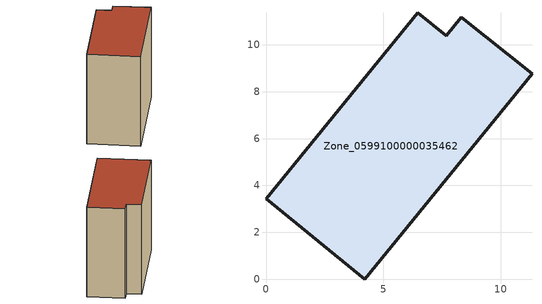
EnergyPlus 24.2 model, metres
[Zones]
Zone_0599100000035462
 floor ground (C_G): 0,3.44 6.47,11.36 7.67,10.38 8.31,11.16 11.33,8.75 4.2,0 z0
 wall outside (C_F): 6.47,11.36 0,3.44 4.2,0 11.33,8.75 8.31,11.16 7.67,10.38 6.47,11.36 z0:9.91
 roof outside (C_R): 11.33,8.75 8.31,11.16 7.67,10.38 6.47,11.36 0,3.44 4.2,0 z9.91
[BUILDING]
Pand.0599100000035462: North Axis=0; Terrain=City; Loads Convergence Tolerance Value=0.04; Temperature Convergence Tolerance Value=0.4; Solar Distribution=FullExterior; Maximum Number of Warmup Days=25; Minimum Number of Warmup Days=1
[Site:Location]
Rotterdam.The.Hague.AP_ZH_NLD Design_Conditions: Latitude=51.96; Longitude=4.45; Time Zone=1; Elevation=-4.5
[SITE:GROUNDTEMPERATURE:BUILDINGSURFACE]
18, 18, 18, 18, 18, 18, 18, 18, 18, 18, 18, 18
[MATERIAL] Thermal Absorptance=0.9; Solar Absorptance=0.7; Visible Absorptance=0.7
Name | Roughness | Thickness | Conductivity | Density | Specific Heat
G.TI.1946 | MediumSmooth | 0.15 | 1 | 540 | 1210
F.TI.1946 | Rough | 0.3 | 0.857143 | 1920 | 840
R.TI.1946 | MediumRough | 0.2 | 0.1 | 1500 | 1000
[CONSTRUCTION]
C_G: G.TI.1946
C_F: F.TI.1946
C_R: R.TI.1946
[ZONE]
Zone_0599100000035462: Type=1; Multiplier=1; Ceiling Height=Autocalculate; Volume=Autocalculate; Floor Area=autocalculate; Part of Total Floor Area=Yes
[ZONEINFILTRATION:DESIGNFLOWRATE]
Infil_Zone_0599100000035462: Zone or ZoneList or Space or SpaceList=Zone_0599100000035462; Schedule=AlwaysOn; Design Flow Rate Calculation Method=Flow/Area; Flow Rate per Floor Area=0.003; Constant Term Coefficient=1; Temperature Term Coefficient=0; Velocity Term Coefficient=0; Velocity Squared Term Coefficient=0
[HVACTEMPLATE:ZONE:IDEALLOADSAIRSYSTEM]
Zone_0599100000035462: Maximum Heating Supply Air Temperature=50; Minimum Cooling Supply Air Temperature=13; Maximum Heating Supply Air Humidity Ratio=0.0156; Minimum Cooling Supply Air Humidity Ratio=0.0077; Heating Limit=NoLimit; Cooling Limit=NoLimit; Dehumidification Control Type=ConstantSensibleHeatRatio; Cooling Sensible Heat Ratio=0.7; Dehumidification Setpoint=60; Humidification Control Type=None; Humidification Setpoint=30; Outdoor Air Method=None; Outdoor Air Flow Rate per Person=0.00944; Outdoor Air Flow Rate per Zone Floor Area=0; Outdoor Air Flow Rate per Zone=0; Demand Controlled Ventilation Type=None; Outdoor Air Economizer Type=NoEconomizer; Heat Recovery Type=None; Sensible Heat Recovery Effectiveness=0.7; Latent Heat Recovery Effectiveness=0.65
[ZONECONTROL:THERMOSTAT]
ThermostatControl_Zone_0599100000035462: Zone or ZoneList=Zone_0599100000035462; Control Type Schedule=DualSetpointControlType; Control 1=Thermostat_Zone_0599100000035462; Temperature Difference Between Cutout And Setpoint=0
[THERMOSTATSETPOINT:DUALSETPOINT]
Thermostat_Zone_0599100000035462: Heating Setpoint Temperature Schedule=HeatingSetpoint_Zone_0599100000035462; Cooling Setpoint Temperature Schedule=CoolingSetpoint_Zone_0599100000035462
[SCHEDULE:COMPACT]
HeatingSetpoint_Zone_0599100000035462: Through: 12/31, For: AllDays, Until: 24:00, 21
CoolingSetpoint_Zone_0599100000035462: Through: 12/31, For: AllDays, Until: 24:00, 24
DualSetpointControlType: Through: 12/31, For: AllDays, Until: 24:00, 4
AlwaysOn: Through: 12/31, For: AllDays, Until: 24:00, 1
